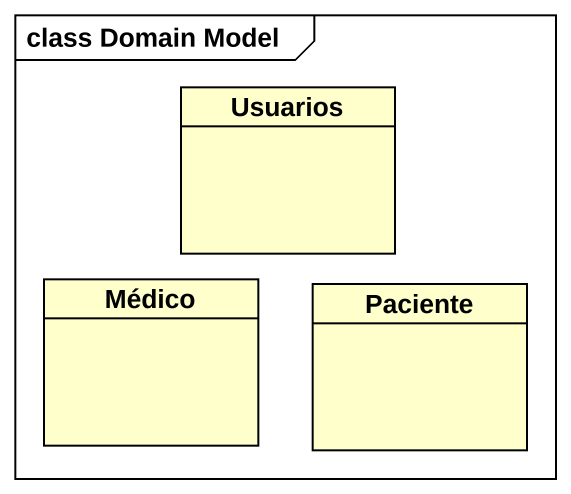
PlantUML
@startuml
mainframe class Domain Model
hide circle
hide empty members
class Usuarios
class Médico
class Paciente
@enduml
